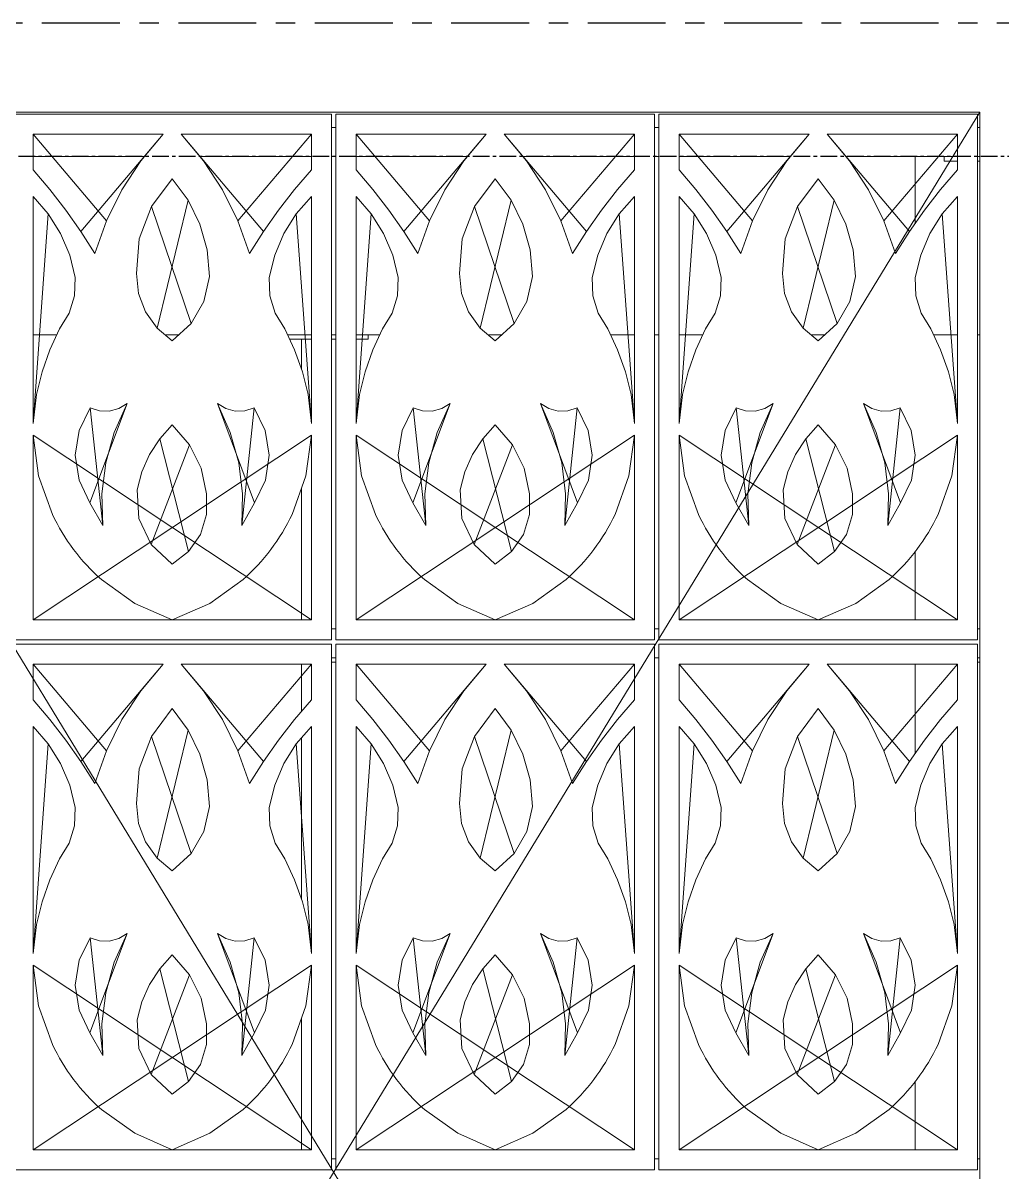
# Model space of a CAD drawing. Header units: millimetres. Extents: x -153298 to 620751, y -313239 to 250031.
# Drawn here: x 50410 to 52608, y 27946 to 30526 of the extents above; entities that cross this region are included whole.
import ezdxf

# ---------------------------------------------------------------- set-up
doc = ezdxf.new("R2010")
doc.units = ezdxf.units.MM
for name, pattern in [('CENTER', [2, 1.25, -0.25, 0.25, -0.25]), ('TA_GL_000.70000', [1.925, 0.7, -0.175, 0.175, -0.175, 0.7]), ('XKITLINE00', [0])]:
    doc.linetypes.add(name, pattern=pattern)
for name, color, linetype in [('000 - 0_SYM_DWG_GRIDLINE_MAIN_COLOR_251', 251, 'Continuous'), ('000 - EXISTING_BUILDING_MAIN_COLOR_251', 251, 'Continuous'), ('000 - EXISTING_BUILDING_MAIN_COLOR_3', 3, 'Continuous'), ('000 - GRID', 251, 'CENTER')]:
    doc.layers.add(name, color=color, linetype=linetype)
doc.layers.add('Part', color=2, linetype='Continuous', lineweight=0)
doc.styles.add('TA', font='', dxfattribs={"height": 4.5})
doc.styles.get('TA').set_extended_font_data('Cordia New')

# ---------------------------------------------------------------- blocks, each defined once
blk = doc.blocks.new('*A13031266')
at = {"layer": 'Part', "linetype": 'XKITLINE00', "lineweight": 0}
for p, q in [((454.657919, 36.822545), (455.085021, 36.822545)), ((457.026429, 36.822545), (457.277479, 36.822545)), ((459.230793, 36.822545), (459.657895, 36.822545)), ((460.017911, 36.822545), (460.097911, 36.822545)), ((460.457919, 36.822545), (460.885021, 36.822545)), ((462.826429, 36.822545), (463.077479, 36.822545)), ((465.030793, 36.822545), (465.457895, 36.822545)), ((465.817911, 36.822545), (465.897911, 36.822545)), ((466.257919, 36.822545), (466.685021, 36.822545)), ((468.626429, 36.822545), (468.877479, 36.822545)), ((470.830793, 36.822545), (471.257895, 36.822545)), ((471.617911, 36.822545), (471.657912, 36.822545))]:
    blk.add_line(p, q, dxfattribs=at)
blk = doc.blocks.new('*A17691722')
at = {"layer": '000 - EXISTING_BUILDING_MAIN_COLOR_3', "linetype": 'XKITLINE00', "lineweight": 0}
for p, q in [((471.657912, 40.822545), (448.457912, 2.742546)), ((448.457912, 40.822545), (471.657912, 2.742546)), ((448.457912, 40.822545), (471.657912, 40.822545)), ((471.657912, 40.822545), (471.657912, 2.742546))]:
    blk.add_line(p, q, dxfattribs=at)
blk = doc.blocks.new('*A17711724')
at = {"layer": 'Part', "linetype": 'XKITLINE00', "lineweight": 0}
for p, q in [((460.017911, 22.018517), (460.097911, 22.018517)), ((465.817911, 22.018517), (465.897911, 22.018517)), ((471.617911, 22.018517), (471.657912, 22.018517))]:
    blk.add_line(p, q, dxfattribs=at)
blk = doc.blocks.new('*A17721725')
at = {"layer": 'Part', "linetype": 'XKITLINE00', "lineweight": 0}
for p, q in [((460.017911, 31.538517), (460.097911, 31.538517)), ((465.817911, 31.538517), (465.897911, 31.538517)), ((471.617911, 31.538517), (471.657912, 31.538517)), ((460.017911, 31.018517), (460.097911, 31.018517)), ((465.817911, 31.018517), (465.897911, 31.018517)), ((471.617911, 31.018517), (471.657912, 31.018517))]:
    blk.add_line(p, q, dxfattribs=at)
blk = doc.blocks.new('*A17731726')
at = {"layer": 'Part', "linetype": 'XKITLINE00', "lineweight": 0}
for p, q in [((460.017911, 40.542517), (460.097911, 40.542517)), ((465.817911, 40.542517), (465.897911, 40.542517)), ((471.617911, 40.542517), (471.657912, 40.542517)), ((454.657919, 40.022517), (456.658658, 40.022517)), ((457.657156, 40.022517), (459.657895, 40.022517)), ((460.017911, 40.022517), (460.097911, 40.022517)), ((460.457919, 40.022517), (462.458658, 40.022517)), ((463.457156, 40.022517), (465.457895, 40.022517)), ((465.817911, 40.022517), (465.897911, 40.022517)), ((466.257919, 40.022517), (468.258658, 40.022517)), ((469.257156, 40.022517), (471.257895, 40.022517)), ((471.617911, 40.022517), (471.657912, 40.022517))]:
    blk.add_line(p, q, dxfattribs=at)
blk = doc.blocks.new('*A17751728')
at = {"layer": '000 - EXISTING_BUILDING_MAIN_COLOR_251', "linetype": 'XKITLINE00', "lineweight": 0}
for p, q in [((454.297911, 40.782517), (460.017911, 40.782517)), ((460.017911, 40.782517), (460.017911, 31.342517)), ((465.817911, 40.782517), (460.097911, 40.782517)), ((460.097911, 40.782517), (460.097911, 31.342517)), ((465.817911, 31.342517), (465.817911, 40.782517)), ((465.897911, 31.342517), (465.897911, 40.782517)), ((465.897911, 40.782517), (471.617911, 40.782517)), ((471.617911, 40.782517), (471.617911, 31.342517)), ((454.657919, 40.422523), (456.997671, 40.423195)), ((454.657919, 40.422523), (455.977312, 38.870619)), ((454.657919, 39.785377), (454.657919, 40.422523)), ((456.997671, 40.423195), (455.518825, 38.678561)), ((456.997671, 40.423195), (456.595711, 39.94812)), ((457.318143, 40.423195), (458.796989, 38.678561)), ((457.720103, 39.94812), (457.318143, 40.423195)), ((457.318143, 40.423195), (459.657895, 40.422523)), ((459.657895, 40.422523), (458.338502, 38.870619)), ((459.657895, 40.422523), (459.657895, 39.785377)), ((460.457919, 40.422523), (462.797671, 40.423195)), ((460.457919, 40.422523), (461.777312, 38.870619)), ((460.457919, 39.785377), (460.457919, 40.422523)), ((462.797671, 40.423195), (461.318825, 38.678561)), ((462.797671, 40.423195), (462.395711, 39.94812)), ((463.118143, 40.423195), (464.596989, 38.678561)), ((463.520103, 39.94812), (463.118143, 40.423195)), ((463.118143, 40.423195), (465.457895, 40.422523)), ((465.457895, 40.422523), (464.138502, 38.870619)), ((465.457895, 40.422523), (465.457895, 39.785377)), ((466.257919, 40.422523), (468.597671, 40.423195)), ((466.257919, 40.422523), (467.577312, 38.870619)), ((466.257919, 39.785377), (466.257919, 40.422523)), ((468.597671, 40.423195), (467.118825, 38.678561)), ((468.597671, 40.423195), (468.195711, 39.94812)), ((468.918143, 40.423195), (470.396989, 38.678561)), ((469.320103, 39.94812), (468.918143, 40.423195)), ((468.918143, 40.423195), (471.257895, 40.422523)), ((471.257895, 40.422523), (469.938502, 38.870619)), ((471.257895, 40.422523), (471.257895, 39.785377)), ((456.595711, 39.94812), (456.253931, 39.428068)), ((458.061883, 39.428068), (457.720103, 39.94812)), ((462.395711, 39.94812), (462.053931, 39.428068)), ((463.861883, 39.428068), (463.520103, 39.94812)), ((468.195711, 39.94812), (467.853931, 39.428068)), ((469.661883, 39.428068), (469.320103, 39.94812)), ((454.962219, 39.43014), (454.657919, 39.785377)), ((459.353595, 39.43014), (459.657895, 39.785377)), ((460.762219, 39.43014), (460.457919, 39.785377)), ((465.153595, 39.43014), (465.457895, 39.785377)), ((466.562219, 39.43014), (466.257919, 39.785377)), ((470.953595, 39.43014), (471.257895, 39.785377)), ((455.249402, 39.060927), (454.962219, 39.43014)), ((456.253931, 39.428068), (455.977312, 38.870619)), ((456.784028, 39.126175), (457.157895, 39.625694)), ((457.157895, 39.625694), (457.444908, 39.241065)), ((458.338502, 38.870619), (458.061883, 39.428068)), ((459.353595, 39.43014), (459.066412, 39.060927)), ((461.049402, 39.060927), (460.762219, 39.43014)), ((462.053931, 39.428068), (461.777312, 38.870619)), ((462.584028, 39.126175), (462.957895, 39.625694)), ((462.957895, 39.625694), (463.244908, 39.241065)), ((464.138502, 38.870619), (463.861883, 39.428068)), ((465.153595, 39.43014), (464.866412, 39.060927)), ((466.849402, 39.060927), (466.562219, 39.43014)), ((467.853931, 39.428068), (467.577312, 38.870619)), ((468.384028, 39.126175), (468.757895, 39.625694)), ((468.757895, 39.625694), (469.044908, 39.241065)), ((469.938502, 38.870619), (469.661883, 39.428068)), ((470.953595, 39.43014), (470.666412, 39.060927)), ((454.657919, 39.306434), (454.657919, 35.226434)), ((454.932936, 38.992518), (454.657919, 39.306434)), ((457.444908, 39.241065), (456.884853, 36.941446)), ((457.444908, 39.241065), (457.656162, 38.810151)), ((459.382878, 38.992518), (459.657895, 39.306434)), ((459.657895, 39.306434), (459.657895, 35.226434)), ((460.457919, 39.306434), (460.457919, 35.226434)), ((460.732936, 38.992518), (460.457919, 39.306434)), ((463.244908, 39.241065), (462.684853, 36.941446)), ((463.244908, 39.241065), (463.456162, 38.810151)), ((465.182878, 38.992518), (465.457895, 39.306434)), ((465.457895, 35.226434), (465.457895, 39.306434)), ((466.257919, 39.306434), (466.257919, 35.226434)), ((466.532936, 38.992518), (466.257919, 39.306434)), ((469.044908, 39.241065), (468.484853, 36.941446)), ((469.044908, 39.241065), (469.256162, 38.810151)), ((470.982878, 38.992518), (471.257895, 39.306434)), ((471.257895, 39.306434), (471.257895, 35.226434)), ((455.518825, 38.678561), (455.249402, 39.060927)), ((456.563857, 38.542377), (456.784028, 39.126175)), ((456.784028, 39.126175), (457.495296, 37.023653)), ((459.066412, 39.060927), (458.796989, 38.678561)), ((461.318825, 38.678561), (461.049402, 39.060927)), ((462.363857, 38.542377), (462.584028, 39.126175)), ((462.584028, 39.126175), (463.295296, 37.023653)), ((464.866412, 39.060927), (464.596989, 38.678561)), ((467.118825, 38.678561), (466.849402, 39.060927)), ((468.163857, 38.542377), (468.384028, 39.126175)), ((468.384028, 39.126175), (469.095296, 37.023653)), ((470.666412, 39.060927), (470.396989, 38.678561)), ((454.932936, 38.992518), (454.657919, 35.226434)), ((454.932936, 38.992518), (455.154443, 38.638805)), ((455.977312, 38.870619), (455.769888, 38.283897)), ((457.656162, 38.810151), (457.784427, 38.347697)), ((458.545926, 38.283897), (458.338502, 38.870619)), ((459.161371, 38.638805), (459.382878, 38.992518)), ((459.382878, 38.992518), (459.657895, 35.226434)), ((460.457919, 35.226434), (460.732936, 38.992518)), ((460.732936, 38.992518), (460.954443, 38.638805)), ((461.777312, 38.870619), (461.569888, 38.283897)), ((463.456162, 38.810151), (463.584427, 38.347697)), ((464.345926, 38.283897), (464.138502, 38.870619)), ((464.961371, 38.638805), (465.182878, 38.992518)), ((465.182878, 38.992518), (465.457895, 35.226434)), ((466.532936, 38.992518), (466.257919, 35.226434)), ((466.532936, 38.992518), (466.754443, 38.638805)), ((467.577312, 38.870619), (467.369888, 38.283897)), ((469.256162, 38.810151), (469.384427, 38.347697)), ((470.145926, 38.283897), (469.938502, 38.870619)), ((470.761371, 38.638805), (470.982878, 38.992518)), ((470.982878, 38.992518), (471.257895, 35.226434)), ((455.154443, 38.638805), (455.316785, 38.254328)), ((455.769888, 38.283897), (455.518825, 38.678561)), ((458.796989, 38.678561), (458.545926, 38.283897)), ((458.999029, 38.254328), (459.161371, 38.638805)), ((460.954443, 38.638805), (461.116785, 38.254328)), ((461.569888, 38.283897), (461.318825, 38.678561)), ((464.596989, 38.678561), (464.345926, 38.283897)), ((464.799029, 38.254328), (464.961371, 38.638805)), ((466.754443, 38.638805), (466.916785, 38.254328)), ((467.369888, 38.283897), (467.118825, 38.678561)), ((470.396989, 38.678561), (470.145926, 38.283897)), ((470.599029, 38.254328), (470.761371, 38.638805)), ((456.514758, 37.920376), (456.563857, 38.542377)), ((462.314758, 37.920376), (462.363857, 38.542377)), ((468.114758, 37.920376), (468.163857, 38.542377)), ((455.415815, 37.848901), (455.316785, 38.254328)), ((457.825313, 37.869529), (457.784427, 38.347697)), ((458.899998, 37.848901), (458.999029, 38.254328)), ((461.215815, 37.848901), (461.116785, 38.254328)), ((463.625313, 37.869529), (463.584427, 38.347697)), ((464.699998, 37.848901), (464.799029, 38.254328)), ((467.015815, 37.848901), (466.916785, 38.254328)), ((469.425313, 37.869529), (469.384427, 38.347697)), ((470.499998, 37.848901), (470.599029, 38.254328)), ((455.415815, 37.848901), (455.403508, 37.521042)), ((456.552504, 37.565819), (456.514758, 37.920376)), ((457.825313, 37.869529), (457.724698, 37.421468)), ((458.912306, 37.521042), (458.899998, 37.848901)), ((461.215815, 37.848901), (461.203508, 37.521042)), ((462.352504, 37.565819), (462.314758, 37.920376)), ((463.625313, 37.869529), (463.524698, 37.421468)), ((464.712306, 37.521042), (464.699998, 37.848901)), ((467.015815, 37.848901), (467.003508, 37.521042)), ((468.152504, 37.565819), (468.114758, 37.920376)), ((469.425313, 37.869529), (469.324698, 37.421468)), ((470.512306, 37.521042), (470.499998, 37.848901)), ((456.678596, 37.232297), (456.552504, 37.565819)), ((462.478596, 37.232297), (462.352504, 37.565819)), ((468.278596, 37.232297), (468.152504, 37.565819)), ((455.403508, 37.521042), (455.30734, 37.207363)), ((457.724698, 37.421468), (457.495296, 37.023653)), ((459.008474, 37.207363), (458.912306, 37.521042)), ((461.203508, 37.521042), (461.10734, 37.207363)), ((463.524698, 37.421468), (463.295296, 37.023653)), ((464.808474, 37.207363), (464.712306, 37.521042)), ((467.003508, 37.521042), (466.90734, 37.207363)), ((469.324698, 37.421468), (469.095296, 37.023653)), ((470.608474, 37.207363), (470.512306, 37.521042)), ((455.133773, 36.928944), (455.30734, 37.207363)), ((456.884853, 36.941446), (456.678596, 37.232297)), ((459.182041, 36.928944), (459.008474, 37.207363)), ((460.933773, 36.928944), (461.10734, 37.207363)), ((462.684853, 36.941446), (462.478596, 37.232297)), ((464.982041, 36.928944), (464.808474, 37.207363)), ((466.733773, 36.928944), (466.90734, 37.207363)), ((468.484853, 36.941446), (468.278596, 37.232297)), ((470.782041, 36.928944), (470.608474, 37.207363)), ((457.495296, 37.023653), (457.157895, 36.712135)), ((463.295296, 37.023653), (462.957895, 36.712135)), ((469.095296, 37.023653), (468.757895, 36.712135)), ((455.133773, 36.928944), (454.959609, 36.548841)), ((457.157895, 36.712135), (456.884853, 36.941446)), ((459.356205, 36.548841), (459.182041, 36.928944)), ((460.933773, 36.928944), (460.759609, 36.548841)), ((462.957895, 36.712135), (462.684853, 36.941446)), ((465.156205, 36.548841), (464.982041, 36.928944)), ((466.733773, 36.928944), (466.559609, 36.548841)), ((468.757895, 36.712135), (468.484853, 36.941446)), ((470.956205, 36.548841), (470.782041, 36.928944)), ((454.959609, 36.548841), (454.821038, 36.154367)), ((459.494776, 36.154367), (459.356205, 36.548841)), ((460.759609, 36.548841), (460.621038, 36.154367)), ((465.294776, 36.154367), (465.156205, 36.548841)), ((466.559609, 36.548841), (466.421038, 36.154367)), ((471.094776, 36.154367), (470.956205, 36.548841)), ((454.821038, 36.154367), (454.719228, 35.748848)), ((459.596585, 35.748848), (459.494776, 36.154367)), ((460.621038, 36.154367), (460.519228, 35.748848)), ((465.396585, 35.748848), (465.294776, 36.154367)), ((466.421038, 36.154367), (466.319228, 35.748848)), ((471.196585, 35.748848), (471.094776, 36.154367)), ((454.719228, 35.748848), (454.657919, 35.226434)), ((459.657895, 35.226434), (459.596585, 35.748848)), ((460.519228, 35.748848), (460.457919, 35.226434)), ((465.457895, 35.226434), (465.396585, 35.748848)), ((466.319228, 35.748848), (466.257919, 35.226434)), ((471.257895, 35.226434), (471.196585, 35.748848)), ((455.487051, 35.105111), (455.686307, 35.511741)), ((456.345884, 35.585792), (455.681119, 33.801918)), ((455.686307, 35.511741), (455.908994, 33.396827)), ((455.686307, 35.511741), (455.85231, 35.45699)), ((456.345884, 35.585792), (456.11483, 35.069249)), ((456.196155, 35.495593), (456.345884, 35.585792)), ((457.96993, 35.585792), (458.634695, 33.801918)), ((458.200984, 35.069249), (457.96993, 35.585792)), ((457.96993, 35.585792), (458.119659, 35.495593)), ((458.629507, 35.511741), (458.40682, 33.396827)), ((458.463504, 35.45699), (458.629507, 35.511741)), ((458.629507, 35.511741), (458.828763, 35.105111)), ((461.287051, 35.105111), (461.486307, 35.511741)), ((462.145884, 35.585792), (461.481119, 33.801918)), ((461.486307, 35.511741), (461.708994, 33.396827)), ((461.486307, 35.511741), (461.65231, 35.45699)), ((462.145884, 35.585792), (461.91483, 35.069249)), ((461.996155, 35.495593), (462.145884, 35.585792)), ((463.76993, 35.585792), (464.434695, 33.801918)), ((464.000984, 35.069249), (463.76993, 35.585792)), ((463.76993, 35.585792), (463.919659, 35.495593)), ((464.429507, 35.511741), (464.20682, 33.396827)), ((464.263504, 35.45699), (464.429507, 35.511741)), ((464.429507, 35.511741), (464.628763, 35.105111)), ((467.087051, 35.105111), (467.286307, 35.511741)), ((467.945884, 35.585792), (467.281119, 33.801918)), ((467.286307, 35.511741), (467.508994, 33.396827)), ((467.286307, 35.511741), (467.45231, 35.45699)), ((467.945884, 35.585792), (467.71483, 35.069249)), ((467.796155, 35.495593), (467.945884, 35.585792)), ((469.56993, 35.585792), (470.234695, 33.801918)), ((469.800984, 35.069249), (469.56993, 35.585792)), ((469.56993, 35.585792), (469.719659, 35.495593)), ((470.229507, 35.511741), (470.00682, 33.396827)), ((470.063504, 35.45699), (470.229507, 35.511741)), ((470.229507, 35.511741), (470.428763, 35.105111)), ((455.85231, 35.45699), (456.02702, 35.451456)), ((456.02702, 35.451456), (456.196155, 35.495593)), ((458.119659, 35.495593), (458.288793, 35.451456)), ((458.288793, 35.451456), (458.463504, 35.45699)), ((461.65231, 35.45699), (461.82702, 35.451456)), ((461.82702, 35.451456), (461.996155, 35.495593)), ((463.919659, 35.495593), (464.088793, 35.451456)), ((464.088793, 35.451456), (464.263504, 35.45699)), ((467.45231, 35.45699), (467.62702, 35.451456)), ((467.62702, 35.451456), (467.796155, 35.495593)), ((469.719659, 35.495593), (469.888793, 35.451456)), ((469.888793, 35.451456), (470.063504, 35.45699)), ((455.417637, 34.657637), (455.487051, 35.105111)), ((456.932818, 34.952025), (457.157895, 35.20272)), ((457.157895, 35.20272), (457.465902, 34.84632)), ((458.828763, 35.105111), (458.898177, 34.657637)), ((461.217637, 34.657637), (461.287051, 35.105111)), ((462.732818, 34.952025), (462.957895, 35.20272)), ((462.957895, 35.20272), (463.265902, 34.84632)), ((464.628763, 35.105111), (464.698177, 34.657637)), ((467.017637, 34.657637), (467.087051, 35.105111)), ((468.532818, 34.952025), (468.757895, 35.20272)), ((468.757895, 35.20272), (469.065902, 34.84632)), ((470.428763, 35.105111), (470.498177, 34.657637)), ((454.657919, 35.018957), (459.657895, 31.698387)), ((459.657895, 35.018957), (454.657919, 31.698387)), ((454.657919, 31.698387), (454.657919, 35.018957)), ((454.657919, 35.018957), (454.759356, 34.289821)), ((456.11483, 35.069249), (455.963059, 34.524118)), ((456.74957, 34.66931), (456.932818, 34.952025)), ((456.932818, 34.952025), (457.451025, 32.930287)), ((458.352755, 34.524118), (458.200984, 35.069249)), ((459.556458, 34.289821), (459.657895, 35.018957)), ((459.657895, 35.018957), (459.657895, 31.698387)), ((460.457919, 35.018957), (465.457895, 31.698387)), ((465.457895, 35.018957), (460.457919, 31.698387)), ((460.457919, 31.698387), (460.457919, 35.018957)), ((460.457919, 35.018957), (460.559356, 34.289821)), ((461.91483, 35.069249), (461.763059, 34.524118)), ((462.54957, 34.66931), (462.732818, 34.952025)), ((462.732818, 34.952025), (463.251025, 32.930287)), ((464.152755, 34.524118), (464.000984, 35.069249)), ((465.356458, 34.289821), (465.457895, 35.018957)), ((465.457895, 35.018957), (465.457895, 31.698387)), ((471.257895, 31.698387), (466.257919, 35.018957)), ((471.257895, 35.018957), (466.257919, 31.698387)), ((466.257919, 31.698387), (466.257919, 35.018957)), ((466.257919, 35.018957), (466.359356, 34.289821)), ((467.71483, 35.069249), (467.563059, 34.524118)), ((468.34957, 34.66931), (468.532818, 34.952025)), ((468.532818, 34.952025), (469.051025, 32.930287)), ((469.952755, 34.524118), (469.800984, 35.069249)), ((471.156458, 34.289821), (471.257895, 35.018957)), ((471.257895, 35.018957), (471.257895, 31.698387)), ((457.465902, 34.84632), (456.782075, 33.054752)), ((457.465902, 34.84632), (457.67561, 34.424524)), ((463.265902, 34.84632), (462.582075, 33.054752)), ((463.265902, 34.84632), (463.47561, 34.424524)), ((469.065902, 34.84632), (468.382075, 33.054752)), ((469.065902, 34.84632), (469.27561, 34.424524)), ((455.484335, 34.20975), (455.417637, 34.657637)), ((455.963059, 34.524118), (455.893936, 33.962491)), ((456.612631, 34.361487), (456.74957, 34.66931)), ((458.421878, 33.962491), (458.352755, 34.524118)), ((458.898177, 34.657637), (458.831479, 34.20975)), ((461.284335, 34.20975), (461.217637, 34.657637)), ((461.763059, 34.524118), (461.693936, 33.962491)), ((462.412631, 34.361487), (462.54957, 34.66931)), ((464.221878, 33.962491), (464.152755, 34.524118)), ((464.698177, 34.657637), (464.631479, 34.20975)), ((467.084335, 34.20975), (467.017637, 34.657637)), ((467.563059, 34.524118), (467.493936, 33.962491)), ((468.212631, 34.361487), (468.34957, 34.66931)), ((470.021878, 33.962491), (469.952755, 34.524118)), ((470.498177, 34.657637), (470.431479, 34.20975)), ((454.759356, 34.289821), (455.005602, 33.59607)), ((456.525347, 34.036081), (456.612631, 34.361487)), ((457.67561, 34.424524), (457.773846, 33.96383)), ((459.310212, 33.59607), (459.556458, 34.289821)), ((460.559356, 34.289821), (460.805602, 33.59607)), ((462.325347, 34.036081), (462.412631, 34.361487)), ((463.47561, 34.424524), (463.573846, 33.96383)), ((465.110212, 33.59607), (465.356458, 34.289821)), ((466.359356, 34.289821), (466.605602, 33.59607)), ((468.125347, 34.036081), (468.212631, 34.361487)), ((469.27561, 34.424524), (469.373846, 33.96383)), ((470.910212, 33.59607), (471.156458, 34.289821)), ((455.681119, 33.801918), (455.484335, 34.20975)), ((458.831479, 34.20975), (458.634695, 33.801918)), ((461.481119, 33.801918), (461.284335, 34.20975)), ((464.631479, 34.20975), (464.434695, 33.801918)), ((467.281119, 33.801918), (467.084335, 34.20975)), ((470.431479, 34.20975), (470.234695, 33.801918)), ((455.893936, 33.962491), (455.908994, 33.396827)), ((456.561087, 33.521185), (456.525347, 34.036081)), ((457.77361, 33.591665), (457.773846, 33.96383)), ((458.40682, 33.396827), (458.421878, 33.962491)), ((461.693936, 33.962491), (461.708994, 33.396827)), ((462.361087, 33.521185), (462.325347, 34.036081)), ((463.57361, 33.591665), (463.573846, 33.96383)), ((464.20682, 33.396827), (464.221878, 33.962491)), ((467.493936, 33.962491), (467.508994, 33.396827)), ((468.161087, 33.521185), (468.125347, 34.036081)), ((469.37361, 33.591665), (469.373846, 33.96383)), ((470.00682, 33.396827), (470.021878, 33.962491)), ((455.908994, 33.396827), (455.681119, 33.801918)), ((458.634695, 33.801918), (458.40682, 33.396827)), ((461.708994, 33.396827), (461.481119, 33.801918)), ((464.434695, 33.801918), (464.20682, 33.396827)), ((467.508994, 33.396827), (467.281119, 33.801918)), ((470.234695, 33.801918), (470.00682, 33.396827)), ((456.782075, 33.054752), (456.561087, 33.521185)), ((457.77361, 33.591665), (457.662653, 33.236425)), ((462.582075, 33.054752), (462.361087, 33.521185)), ((463.57361, 33.591665), (463.462653, 33.236425)), ((468.382075, 33.054752), (468.161087, 33.521185)), ((469.37361, 33.591665), (469.262653, 33.236425)), ((457.662653, 33.236425), (457.451025, 32.930287)), ((463.462653, 33.236425), (463.251025, 32.930287)), ((469.262653, 33.236425), (469.051025, 32.930287)), ((457.157895, 32.700981), (456.782075, 33.054752)), ((462.957895, 32.700981), (462.582075, 33.054752)), ((468.757895, 32.700981), (468.382075, 33.054752)), ((457.451025, 32.930287), (457.157895, 32.700981)), ((463.251025, 32.930287), (462.957895, 32.700981)), ((469.051025, 32.930287), (468.757895, 32.700981)), ((455.886609, 32.425891), (456.485244, 31.997448)), ((457.83057, 31.997448), (458.429205, 32.425891)), ((461.686609, 32.425891), (462.285244, 31.997448)), ((463.63057, 31.997448), (464.229205, 32.425891)), ((467.486609, 32.425891), (468.085244, 31.997448)), ((469.43057, 31.997448), (470.029205, 32.425891)), ((456.485244, 31.997448), (457.157919, 31.698387)), ((457.157919, 31.698387), (457.83057, 31.997448)), ((462.285244, 31.997448), (462.957919, 31.698387)), ((462.957919, 31.698387), (463.63057, 31.997448)), ((468.085244, 31.997448), (468.757919, 31.698387)), ((468.757919, 31.698387), (469.43057, 31.997448)), ((459.657895, 31.698387), (454.657919, 31.698387)), ((465.457895, 31.698387), (460.457919, 31.698387)), ((471.257895, 31.698387), (466.257919, 31.698387)), ((460.017911, 31.342517), (454.297911, 31.342517)), ((460.017911, 31.262517), (454.297911, 31.262517)), ((460.017911, 21.822517), (460.017911, 31.262517)), ((460.097911, 31.342517), (465.817911, 31.342517)), ((460.097911, 21.822517), (460.097911, 31.262517)), ((460.097911, 31.262517), (465.817911, 31.262517)), ((465.817911, 31.262517), (465.817911, 21.822517)), ((471.617911, 31.342517), (465.897911, 31.342517)), ((465.897911, 21.822517), (465.897911, 31.262517)), ((465.897911, 31.262517), (471.617911, 31.262517)), ((471.617911, 31.262517), (471.617911, 21.822517)), ((454.657919, 30.902523), (456.997671, 30.903195)), ((454.657919, 30.902523), (455.977312, 29.350619)), ((454.657919, 30.265377), (454.657919, 30.902523)), ((456.997671, 30.903195), (455.518825, 29.158561)), ((456.997671, 30.903195), (456.595711, 30.42812)), ((457.318143, 30.903195), (458.796989, 29.158561)), ((457.720103, 30.42812), (457.318143, 30.903195)), ((457.318143, 30.903195), (459.657895, 30.902523)), ((459.657895, 30.902523), (458.338502, 29.350619)), ((459.657895, 30.902523), (459.657895, 30.265377)), ((460.457919, 30.902523), (462.797671, 30.903195)), ((460.457919, 30.902523), (461.777312, 29.350619)), ((460.457919, 30.265377), (460.457919, 30.902523)), ((462.797671, 30.903195), (461.318825, 29.158561)), ((462.797671, 30.903195), (462.395711, 30.42812)), ((463.118143, 30.903195), (464.596989, 29.158561)), ((463.520103, 30.42812), (463.118143, 30.903195)), ((463.118143, 30.903195), (465.457895, 30.902523)), ((465.457895, 30.902523), (464.138502, 29.350619)), ((465.457895, 30.902523), (465.457895, 30.265377)), ((466.257919, 30.902523), (468.597671, 30.903195)), ((466.257919, 30.902523), (467.577312, 29.350619)), ((466.257919, 30.265377), (466.257919, 30.902523)), ((468.597671, 30.903195), (467.118825, 29.158561)), ((468.597671, 30.903195), (468.195711, 30.42812)), ((468.918143, 30.903195), (470.396989, 29.158561)), ((469.320103, 30.42812), (468.918143, 30.903195)), ((468.918143, 30.903195), (471.257895, 30.902523)), ((471.257895, 30.902523), (469.938502, 29.350619)), ((471.257895, 30.902523), (471.257895, 30.265377)), ((456.595711, 30.42812), (456.253931, 29.908068)), ((458.061883, 29.908068), (457.720103, 30.42812)), ((462.395711, 30.42812), (462.053931, 29.908068)), ((463.861883, 29.908068), (463.520103, 30.42812)), ((468.195711, 30.42812), (467.853931, 29.908068)), ((469.661883, 29.908068), (469.320103, 30.42812)), ((454.962219, 29.91014), (454.657919, 30.265377)), ((459.353595, 29.91014), (459.657895, 30.265377)), ((460.762219, 29.91014), (460.457919, 30.265377)), ((465.153595, 29.91014), (465.457895, 30.265377)), ((466.562219, 29.91014), (466.257919, 30.265377)), ((470.953595, 29.91014), (471.257895, 30.265377)), ((456.784028, 29.606175), (457.157895, 30.105694)), ((457.157895, 30.105694), (457.444908, 29.721065)), ((462.584028, 29.606175), (462.957895, 30.105694)), ((462.957895, 30.105694), (463.244908, 29.721065)), ((468.384028, 29.606175), (468.757895, 30.105694)), ((468.757895, 30.105694), (469.044908, 29.721065)), ((454.657919, 29.786434), (454.657919, 25.706434)), ((454.932936, 29.472518), (454.657919, 29.786434)), ((455.249402, 29.540927), (454.962219, 29.91014)), ((456.253931, 29.908068), (455.977312, 29.350619)), ((458.338502, 29.350619), (458.061883, 29.908068)), ((459.353595, 29.91014), (459.066412, 29.540927)), ((459.382878, 29.472518), (459.657895, 29.786434)), ((459.657895, 25.706434), (459.657895, 29.786434)), ((460.457919, 29.786434), (460.457919, 25.706434)), ((460.732936, 29.472518), (460.457919, 29.786434)), ((461.049402, 29.540927), (460.762219, 29.91014)), ((462.053931, 29.908068), (461.777312, 29.350619)), ((464.138502, 29.350619), (463.861883, 29.908068)), ((465.153595, 29.91014), (464.866412, 29.540927)), ((465.182878, 29.472518), (465.457895, 29.786434)), ((465.457895, 29.786434), (465.457895, 25.706434)), ((466.257919, 29.786434), (466.257919, 25.706434)), ((466.532936, 29.472518), (466.257919, 29.786434)), ((466.849402, 29.540927), (466.562219, 29.91014)), ((467.853931, 29.908068), (467.577312, 29.350619)), ((469.938502, 29.350619), (469.661883, 29.908068)), ((470.953595, 29.91014), (470.666412, 29.540927)), ((470.982878, 29.472518), (471.257895, 29.786434)), ((471.257895, 29.786434), (471.257895, 25.706434)), ((455.518825, 29.158561), (455.249402, 29.540927)), ((456.563857, 29.022377), (456.784028, 29.606175)), ((456.784028, 29.606175), (457.495296, 27.503653)), ((457.444908, 29.721065), (456.884853, 27.421446)), ((457.444908, 29.721065), (457.656162, 29.290151)), ((459.066412, 29.540927), (458.796989, 29.158561)), ((461.318825, 29.158561), (461.049402, 29.540927)), ((462.363857, 29.022377), (462.584028, 29.606175)), ((462.584028, 29.606175), (463.295296, 27.503653)), ((463.244908, 29.721065), (462.684853, 27.421446)), ((463.244908, 29.721065), (463.456162, 29.290151)), ((464.866412, 29.540927), (464.596989, 29.158561)), ((467.118825, 29.158561), (466.849402, 29.540927)), ((468.163857, 29.022377), (468.384028, 29.606175)), ((468.384028, 29.606175), (469.095296, 27.503653)), ((469.044908, 29.721065), (468.484853, 27.421446)), ((469.044908, 29.721065), (469.256162, 29.290151)), ((470.666412, 29.540927), (470.396989, 29.158561)), ((454.657919, 25.706434), (454.932936, 29.472518)), ((454.932936, 29.472518), (455.154443, 29.118805)), ((455.977312, 29.350619), (455.769888, 28.763897)), ((458.545926, 28.763897), (458.338502, 29.350619)), ((459.161371, 29.118805), (459.382878, 29.472518)), ((459.382878, 29.472518), (459.657895, 25.706434)), ((460.732936, 29.472518), (460.457919, 25.706434)), ((460.732936, 29.472518), (460.954443, 29.118805)), ((461.777312, 29.350619), (461.569888, 28.763897)), ((464.345926, 28.763897), (464.138502, 29.350619)), ((464.961371, 29.118805), (465.182878, 29.472518)), ((465.182878, 29.472518), (465.457895, 25.706434)), ((466.532936, 29.472518), (466.257919, 25.706434)), ((466.532936, 29.472518), (466.754443, 29.118805)), ((467.577312, 29.350619), (467.369888, 28.763897)), ((470.145926, 28.763897), (469.938502, 29.350619)), ((470.761371, 29.118805), (470.982878, 29.472518)), ((470.982878, 29.472518), (471.257895, 25.706434)), ((455.154443, 29.118805), (455.316785, 28.734328)), ((455.769888, 28.763897), (455.518825, 29.158561)), ((457.656162, 29.290151), (457.784427, 28.827697)), ((458.796989, 29.158561), (458.545926, 28.763897)), ((458.999029, 28.734328), (459.161371, 29.118805)), ((460.954443, 29.118805), (461.116785, 28.734328)), ((461.569888, 28.763897), (461.318825, 29.158561)), ((463.456162, 29.290151), (463.584427, 28.827697)), ((464.596989, 29.158561), (464.345926, 28.763897)), ((464.799029, 28.734328), (464.961371, 29.118805)), ((466.754443, 29.118805), (466.916785, 28.734328)), ((467.369888, 28.763897), (467.118825, 29.158561)), ((469.256162, 29.290151), (469.384427, 28.827697)), ((470.396989, 29.158561), (470.145926, 28.763897)), ((470.599029, 28.734328), (470.761371, 29.118805)), ((456.514758, 28.400376), (456.563857, 29.022377)), ((462.314758, 28.400376), (462.363857, 29.022377)), ((468.114758, 28.400376), (468.163857, 29.022377)), ((455.415815, 28.328901), (455.316785, 28.734328)), ((457.825313, 28.349529), (457.784427, 28.827697)), ((458.899998, 28.328901), (458.999029, 28.734328)), ((461.215815, 28.328901), (461.116785, 28.734328)), ((463.625313, 28.349529), (463.584427, 28.827697)), ((464.699998, 28.328901), (464.799029, 28.734328)), ((467.015815, 28.328901), (466.916785, 28.734328)), ((469.425313, 28.349529), (469.384427, 28.827697)), ((470.499998, 28.328901), (470.599029, 28.734328)), ((455.415815, 28.328901), (455.403508, 28.001042)), ((456.552504, 28.045819), (456.514758, 28.400376)), ((457.825313, 28.349529), (457.724698, 27.901468)), ((458.912306, 28.001042), (458.899998, 28.328901)), ((461.215815, 28.328901), (461.203508, 28.001042)), ((462.352504, 28.045819), (462.314758, 28.400376)), ((463.625313, 28.349529), (463.524698, 27.901468)), ((464.712306, 28.001042), (464.699998, 28.328901)), ((467.015815, 28.328901), (467.003508, 28.001042)), ((468.152504, 28.045819), (468.114758, 28.400376)), ((469.425313, 28.349529), (469.324698, 27.901468)), ((470.512306, 28.001042), (470.499998, 28.328901)), ((455.403508, 28.001042), (455.30734, 27.687363)), ((456.678596, 27.712297), (456.552504, 28.045819)), ((457.724698, 27.901468), (457.495296, 27.503653)), ((459.008474, 27.687363), (458.912306, 28.001042)), ((461.203508, 28.001042), (461.10734, 27.687363)), ((462.478596, 27.712297), (462.352504, 28.045819)), ((463.524698, 27.901468), (463.295296, 27.503653)), ((464.808474, 27.687363), (464.712306, 28.001042)), ((467.003508, 28.001042), (466.90734, 27.687363)), ((468.278596, 27.712297), (468.152504, 28.045819)), ((469.324698, 27.901468), (469.095296, 27.503653)), ((470.608474, 27.687363), (470.512306, 28.001042)), ((455.133773, 27.408944), (455.30734, 27.687363)), ((456.884853, 27.421446), (456.678596, 27.712297)), ((459.182041, 27.408944), (459.008474, 27.687363)), ((460.933773, 27.408944), (461.10734, 27.687363)), ((462.684853, 27.421446), (462.478596, 27.712297)), ((464.982041, 27.408944), (464.808474, 27.687363)), ((466.733773, 27.408944), (466.90734, 27.687363)), ((468.484853, 27.421446), (468.278596, 27.712297)), ((470.782041, 27.408944), (470.608474, 27.687363)), ((457.495296, 27.503653), (457.157895, 27.192135)), ((463.295296, 27.503653), (462.957895, 27.192135)), ((469.095296, 27.503653), (468.757895, 27.192135)), ((455.133773, 27.408944), (454.959609, 27.028841)), ((457.157895, 27.192135), (456.884853, 27.421446)), ((459.356205, 27.028841), (459.182041, 27.408944)), ((460.933773, 27.408944), (460.759609, 27.028841)), ((462.957895, 27.192135), (462.684853, 27.421446)), ((465.156205, 27.028841), (464.982041, 27.408944)), ((466.733773, 27.408944), (466.559609, 27.028841)), ((468.757895, 27.192135), (468.484853, 27.421446)), ((470.956205, 27.028841), (470.782041, 27.408944)), ((454.959609, 27.028841), (454.821038, 26.634367)), ((459.494776, 26.634367), (459.356205, 27.028841)), ((460.759609, 27.028841), (460.621038, 26.634367)), ((465.294776, 26.634367), (465.156205, 27.028841)), ((466.559609, 27.028841), (466.421038, 26.634367)), ((471.094776, 26.634367), (470.956205, 27.028841)), ((454.821038, 26.634367), (454.719228, 26.228848)), ((459.596585, 26.228848), (459.494776, 26.634367)), ((460.621038, 26.634367), (460.519228, 26.228848)), ((465.396585, 26.228848), (465.294776, 26.634367)), ((466.421038, 26.634367), (466.319228, 26.228848)), ((471.196585, 26.228848), (471.094776, 26.634367)), ((454.719228, 26.228848), (454.657919, 25.706434)), ((459.657895, 25.706434), (459.596585, 26.228848)), ((460.519228, 26.228848), (460.457919, 25.706434)), ((465.457895, 25.706434), (465.396585, 26.228848)), ((466.319228, 26.228848), (466.257919, 25.706434)), ((471.257895, 25.706434), (471.196585, 26.228848)), ((456.345884, 26.065792), (455.681119, 24.281918)), ((456.345884, 26.065792), (456.11483, 25.549249)), ((456.196155, 25.975593), (456.345884, 26.065792)), ((457.96993, 26.065792), (458.634695, 24.281918)), ((458.200984, 25.549249), (457.96993, 26.065792)), ((457.96993, 26.065792), (458.119659, 25.975593)), ((462.145884, 26.065792), (461.481119, 24.281918)), ((462.145884, 26.065792), (461.91483, 25.549249)), ((461.996155, 25.975593), (462.145884, 26.065792)), ((463.76993, 26.065792), (464.434695, 24.281918)), ((464.000984, 25.549249), (463.76993, 26.065792)), ((463.76993, 26.065792), (463.919659, 25.975593)), ((467.945884, 26.065792), (467.281119, 24.281918)), ((467.945884, 26.065792), (467.71483, 25.549249)), ((467.796155, 25.975593), (467.945884, 26.065792)), ((469.56993, 26.065792), (470.234695, 24.281918)), ((469.800984, 25.549249), (469.56993, 26.065792)), ((469.56993, 26.065792), (469.719659, 25.975593)), ((455.487051, 25.585111), (455.686307, 25.991741)), ((455.686307, 25.991741), (455.908994, 23.876827)), ((455.686307, 25.991741), (455.85231, 25.93699)), ((455.85231, 25.93699), (456.02702, 25.931456)), ((456.02702, 25.931456), (456.196155, 25.975593)), ((458.119659, 25.975593), (458.288793, 25.931456)), ((458.288793, 25.931456), (458.463504, 25.93699)), ((458.629507, 25.991741), (458.40682, 23.876827)), ((458.463504, 25.93699), (458.629507, 25.991741)), ((458.629507, 25.991741), (458.828763, 25.585111)), ((461.287051, 25.585111), (461.486307, 25.991741)), ((461.486307, 25.991741), (461.708994, 23.876827)), ((461.486307, 25.991741), (461.65231, 25.93699)), ((461.65231, 25.93699), (461.82702, 25.931456)), ((461.82702, 25.931456), (461.996155, 25.975593)), ((463.919659, 25.975593), (464.088793, 25.931456)), ((464.088793, 25.931456), (464.263504, 25.93699)), ((464.429507, 25.991741), (464.20682, 23.876827)), ((464.263504, 25.93699), (464.429507, 25.991741)), ((464.429507, 25.991741), (464.628763, 25.585111)), ((467.087051, 25.585111), (467.286307, 25.991741)), ((467.286307, 25.991741), (467.508994, 23.876827)), ((467.286307, 25.991741), (467.45231, 25.93699)), ((467.45231, 25.93699), (467.62702, 25.931456)), ((467.62702, 25.931456), (467.796155, 25.975593)), ((469.719659, 25.975593), (469.888793, 25.931456)), ((469.888793, 25.931456), (470.063504, 25.93699)), ((470.229507, 25.991741), (470.00682, 23.876827)), ((470.063504, 25.93699), (470.229507, 25.991741)), ((470.229507, 25.991741), (470.428763, 25.585111)), ((456.932818, 25.432025), (457.157895, 25.68272)), ((457.157895, 25.68272), (457.465902, 25.32632)), ((462.732818, 25.432025), (462.957895, 25.68272)), ((462.957895, 25.68272), (463.265902, 25.32632)), ((468.532818, 25.432025), (468.757895, 25.68272)), ((468.757895, 25.68272), (469.065902, 25.32632)), ((454.657919, 25.498957), (459.657895, 22.178387)), ((459.657895, 25.498957), (454.657919, 22.178387)), ((454.657919, 22.178387), (454.657919, 25.498957)), ((454.657919, 25.498957), (454.759356, 24.769821)), ((455.417637, 25.137637), (455.487051, 25.585111)), ((456.11483, 25.549249), (455.963059, 25.004118)), ((456.74957, 25.14931), (456.932818, 25.432025)), ((456.932818, 25.432025), (457.451025, 23.410287)), ((458.352755, 25.004118), (458.200984, 25.549249)), ((458.828763, 25.585111), (458.898177, 25.137637)), ((459.556458, 24.769821), (459.657895, 25.498957)), ((459.657895, 25.498957), (459.657895, 22.178387)), ((465.457895, 22.178387), (460.457919, 25.498957)), ((465.457895, 25.498957), (460.457919, 22.178387)), ((460.457919, 22.178387), (460.457919, 25.498957)), ((460.457919, 25.498957), (460.559356, 24.769821)), ((461.217637, 25.137637), (461.287051, 25.585111)), ((461.91483, 25.549249), (461.763059, 25.004118)), ((462.54957, 25.14931), (462.732818, 25.432025)), ((462.732818, 25.432025), (463.251025, 23.410287)), ((464.152755, 25.004118), (464.000984, 25.549249)), ((464.628763, 25.585111), (464.698177, 25.137637)), ((465.356458, 24.769821), (465.457895, 25.498957)), ((465.457895, 25.498957), (465.457895, 22.178387)), ((471.257895, 22.178387), (466.257919, 25.498957)), ((471.257895, 25.498957), (466.257919, 22.178387)), ((466.257919, 22.178387), (466.257919, 25.498957)), ((466.257919, 25.498957), (466.359356, 24.769821)), ((467.017637, 25.137637), (467.087051, 25.585111)), ((467.71483, 25.549249), (467.563059, 25.004118)), ((468.34957, 25.14931), (468.532818, 25.432025)), ((468.532818, 25.432025), (469.051025, 23.410287)), ((469.952755, 25.004118), (469.800984, 25.549249)), ((470.428763, 25.585111), (470.498177, 25.137637)), ((471.156458, 24.769821), (471.257895, 25.498957)), ((471.257895, 25.498957), (471.257895, 22.178387)), ((457.465902, 25.32632), (456.782075, 23.534752)), ((457.465902, 25.32632), (457.67561, 24.904524)), ((463.265902, 25.32632), (462.582075, 23.534752)), ((463.265902, 25.32632), (463.47561, 24.904524)), ((469.065902, 25.32632), (468.382075, 23.534752)), ((469.065902, 25.32632), (469.27561, 24.904524)), ((455.484335, 24.68975), (455.417637, 25.137637)), ((455.963059, 25.004118), (455.893936, 24.442491)), ((456.612631, 24.841487), (456.74957, 25.14931)), ((458.421878, 24.442491), (458.352755, 25.004118)), ((458.898177, 25.137637), (458.831479, 24.68975)), ((461.284335, 24.68975), (461.217637, 25.137637)), ((461.763059, 25.004118), (461.693936, 24.442491)), ((462.412631, 24.841487), (462.54957, 25.14931)), ((464.221878, 24.442491), (464.152755, 25.004118)), ((464.698177, 25.137637), (464.631479, 24.68975)), ((467.084335, 24.68975), (467.017637, 25.137637)), ((467.563059, 25.004118), (467.493936, 24.442491)), ((468.212631, 24.841487), (468.34957, 25.14931)), ((470.021878, 24.442491), (469.952755, 25.004118)), ((470.498177, 25.137637), (470.431479, 24.68975)), ((454.759356, 24.769821), (455.005602, 24.07607)), ((456.525347, 24.516081), (456.612631, 24.841487)), ((457.67561, 24.904524), (457.773846, 24.44383)), ((459.310212, 24.07607), (459.556458, 24.769821)), ((460.559356, 24.769821), (460.805602, 24.07607)), ((462.325347, 24.516081), (462.412631, 24.841487)), ((463.47561, 24.904524), (463.573846, 24.44383)), ((465.110212, 24.07607), (465.356458, 24.769821)), ((466.359356, 24.769821), (466.605602, 24.07607)), ((468.125347, 24.516081), (468.212631, 24.841487)), ((469.27561, 24.904524), (469.373846, 24.44383)), ((470.910212, 24.07607), (471.156458, 24.769821)), ((455.681119, 24.281918), (455.484335, 24.68975)), ((458.831479, 24.68975), (458.634695, 24.281918)), ((461.481119, 24.281918), (461.284335, 24.68975)), ((464.631479, 24.68975), (464.434695, 24.281918)), ((467.281119, 24.281918), (467.084335, 24.68975)), ((470.431479, 24.68975), (470.234695, 24.281918)), ((455.893936, 24.442491), (455.908994, 23.876827)), ((456.561087, 24.001185), (456.525347, 24.516081)), ((457.77361, 24.071665), (457.773846, 24.44383)), ((458.40682, 23.876827), (458.421878, 24.442491)), ((461.693936, 24.442491), (461.708994, 23.876827)), ((462.361087, 24.001185), (462.325347, 24.516081)), ((463.57361, 24.071665), (463.573846, 24.44383)), ((464.20682, 23.876827), (464.221878, 24.442491)), ((467.493936, 24.442491), (467.508994, 23.876827)), ((468.161087, 24.001185), (468.125347, 24.516081)), ((469.37361, 24.071665), (469.373846, 24.44383)), ((470.00682, 23.876827), (470.021878, 24.442491)), ((455.908994, 23.876827), (455.681119, 24.281918)), ((458.634695, 24.281918), (458.40682, 23.876827)), ((461.708994, 23.876827), (461.481119, 24.281918)), ((464.434695, 24.281918), (464.20682, 23.876827)), ((467.508994, 23.876827), (467.281119, 24.281918)), ((470.234695, 24.281918), (470.00682, 23.876827)), ((456.782075, 23.534752), (456.561087, 24.001185)), ((457.77361, 24.071665), (457.662653, 23.716425)), ((462.582075, 23.534752), (462.361087, 24.001185)), ((463.57361, 24.071665), (463.462653, 23.716425)), ((468.382075, 23.534752), (468.161087, 24.001185)), ((469.37361, 24.071665), (469.262653, 23.716425)), ((457.157895, 23.180981), (456.782075, 23.534752)), ((457.662653, 23.716425), (457.451025, 23.410287)), ((462.957895, 23.180981), (462.582075, 23.534752)), ((463.462653, 23.716425), (463.251025, 23.410287)), ((468.757895, 23.180981), (468.382075, 23.534752)), ((469.262653, 23.716425), (469.051025, 23.410287)), ((457.451025, 23.410287), (457.157895, 23.180981)), ((463.251025, 23.410287), (462.957895, 23.180981)), ((469.051025, 23.410287), (468.757895, 23.180981)), ((455.886609, 22.905891), (456.485244, 22.477448)), ((457.83057, 22.477448), (458.429205, 22.905891)), ((461.686609, 22.905891), (462.285244, 22.477448)), ((463.63057, 22.477448), (464.229205, 22.905891)), ((467.486609, 22.905891), (468.085244, 22.477448)), ((469.43057, 22.477448), (470.029205, 22.905891)), ((456.485244, 22.477448), (457.157919, 22.178387)), ((457.157919, 22.178387), (457.83057, 22.477448)), ((462.285244, 22.477448), (462.957919, 22.178387)), ((462.957919, 22.178387), (463.63057, 22.477448)), ((468.085244, 22.477448), (468.757919, 22.178387)), ((468.757919, 22.178387), (469.43057, 22.477448)), ((459.657895, 22.178387), (454.657919, 22.178387)), ((465.457895, 22.178387), (460.457919, 22.178387)), ((471.257895, 22.178387), (466.257919, 22.178387)), ((454.297911, 21.822517), (460.017911, 21.822517)), ((465.817911, 21.822517), (460.097911, 21.822517)), ((471.617911, 21.822517), (465.897911, 21.822517))]:
    blk.add_line(p, q, dxfattribs=at)
for centre, start, end in [((458.290858, 35.152746), 205.353329, 228.597597), ((456.024956, 35.152746), 311.402403, 334.646671), ((464.090858, 35.152746), 205.353329, 228.597597), ((461.824956, 35.152746), 311.402403, 334.646671), ((469.890858, 35.152746), 205.353329, 228.597597), ((467.624956, 35.152746), 311.402403, 334.646671), ((458.290858, 25.632746), 205.353329, 228.597597), ((456.024956, 25.632746), 311.402403, 334.646671), ((464.090858, 25.632746), 205.353329, 228.597597), ((461.824956, 25.632746), 311.402403, 334.646671), ((469.890858, 25.632746), 205.353329, 228.597597), ((467.624956, 25.632746), 311.402403, 334.646671)]:
    blk.add_arc(centre, 3.635402, start, end, dxfattribs=at)
blk = doc.blocks.new('*A17771730')
at = {"layer": 'Part', "linetype": 'XKITLINE00', "lineweight": 0}
blk.add_line((460.017911, 30.938517), (460.097911, 30.938517), dxfattribs=at)
blk = doc.blocks.new('*A17801733')
at = {"layer": 'Part', "linetype": 'XKITLINE00', "lineweight": 0}
blk.add_line((471.617911, 30.938517), (471.657912, 30.938517), dxfattribs=at)
blk = doc.blocks.new('*A17881741')
at = {"layer": 'Part', "linetype": 'XKITLINE00', "lineweight": 0}
for p, q in [((459.230793, 36.822545), (459.657895, 36.822545)), ((459.267449, 36.742545), (459.657895, 36.742545)), ((460.017911, 36.822545), (460.097911, 36.822545)), ((460.017911, 36.742545), (460.097911, 36.742545)), ((460.457919, 36.822545), (460.6778, 36.822545)), ((460.457919, 36.742545), (460.6778, 36.742545)), ((460.6778, 36.822545), (460.6778, 36.742545))]:
    blk.add_line(p, q, dxfattribs=at)
blk = doc.blocks.new('*A17911744')
at = {"layer": 'Part', "linetype": 'XKITLINE00', "lineweight": 0}
for p, q in [((471.017855, 40.022517), (471.017855, 39.942517)), ((471.017855, 39.942517), (471.257895, 39.942517)), ((471.617911, 39.942517), (471.657912, 39.942517))]:
    blk.add_line(p, q, dxfattribs=at)
blk = doc.blocks.new('*A18631812')
at = {"layer": 'Part', "linetype": 'XKITLINE00', "lineweight": 0}
for p, q in [((459.477855, 36.202535), (459.477855, 36.742545)), ((459.477855, 31.698387), (459.477855, 34.068372)), ((459.477855, 30.0552), (459.477855, 30.902575)), ((459.477855, 26.682535), (459.477855, 29.580929)), ((459.477855, 22.178387), (459.477855, 24.548372))]:
    blk.add_line(p, q, dxfattribs=at)
blk = doc.blocks.new('*A19091858')
at = {"layer": 'Part', "linetype": 'XKITLINE00', "lineweight": 0}
for p, q in [((470.497888, 38.821757), (470.497888, 40.022545)), ((470.497888, 34.655695), (470.497888, 34.659501)), ((470.497888, 31.698387), (470.497888, 32.932262)), ((470.497888, 29.301757), (470.497888, 30.902741)), ((470.497888, 25.135695), (470.497888, 25.139501)), ((470.497888, 22.178387), (470.497888, 23.412262))]:
    blk.add_line(p, q, dxfattribs=at)
blk = doc.blocks.new('*U6394')
at = {"layer": '000 - 0_SYM_DWG_GRIDLINE_MAIN_COLOR_251', "color": 0, "linetype": 'ByBlock', "ltscale": 5}
blk.add_line((20, 0), (-651.806, 0), dxfattribs=at)
at = {"style": 'TA', "flags": 1}
blk.add_attdef('LOCATION', (6, -6), '', height=4.5, rotation=270, dxfattribs=at)
blk = doc.blocks.new('W-1-PP19-ST-ENT1-1_20260610-094632_ELEVATION_1_DIMS')
at = {"layer": '000 - GRID', "linetype": 'TA_GL_000.70000', "xscale": 50.00000000000004, "yscale": 50.00000000000004, "zscale": 50.00000000000004, "rotation": 180}
blk.add_blockref('*U6394', (-2830, 113950), dxfattribs=at)

msp = doc.modelspace()

# ---------------------------------------------------------------- linework, layer by layer
at = {"color": 1, "linetype": 'CENTER', "ltscale": 30}
msp.add_line((59557.5016, 30225.8988), (24877.4489, 30225.8988), dxfattribs=at)

# ---------------------------------------------------------------- block references
at = {"color": 6}
msp.add_blockref('W-1-PP19-ST-ENT1-1_20260610-094632_ELEVATION_1_DIMS', (32232.7713, -83424.1012), dxfattribs=at)
at = {"lineweight": 0, "xscale": 125, "yscale": 125, "zscale": 125}
for name in ['*A17691722', '*A17751728', '*A17731726', '*A13031266', '*A19091858', '*A17911744', '*A17881741', '*A18631812', '*A17721725', '*A17771730', '*A17801733', '*A17711724']:
    msp.add_blockref(name, (-6399.4671, 25223.0807), dxfattribs=at)

doc.saveas('drawing.dxf')
